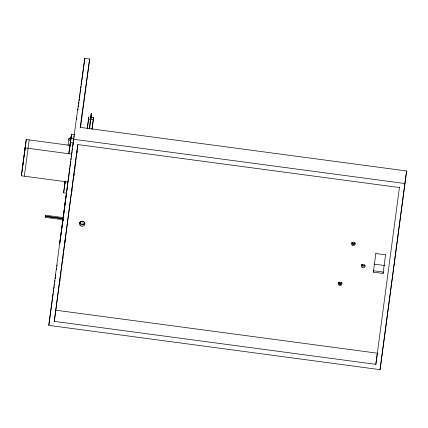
<?xml version="1.0" encoding="UTF-8"?>
<svg xmlns="http://www.w3.org/2000/svg" width="428" height="428" viewBox="0 0 428 428"><rect width="100%" height="100%" fill="white"/><g stroke="black" fill="none" stroke-linecap="round" stroke-linejoin="round"><path stroke-width="0.64" d="M92.084 129.085L93.572 117.582L91.121 117.47L91.662 113.383L89.559 128.994M63.05 219.163L62.895 221.046L63.135 218.344M62.932 219.687L45.448 217.349L45.577 216.381L62.418 218.628M63.082 218.569L45.598 216.236L45.726 215.263L63.863 217.686M69.662 147.585L69.759 146.868M22.256 169.456L22.192 169.991L22.705 166.064M25.423 145.862L25.487 145.327L24.979 149.254M88.371 120.445L87.579 126.511M88.446 119.888L88.81 116.946L87.226 128.684M64.387 187.202L64.344 187.507L64.51 186.303M64.692 184.939L64.73 184.623L64.564 185.838M65.136 181.798L65.077 182.232L65.126 181.884M69.983 145.21L70.042 144.739L69.855 146.13M70.427 142.064L70.385 142.374L70.55 141.165M70.732 139.806L70.77 139.485L70.609 140.705M74.943 168.9L75.077 167.888M87.323 128.448L87.451 127.458M68.031 182.034L21.4 175.801L26.279 139.517L70.262 145.397M26.279 139.517L21.4 175.801M24.316 176.192L29.195 139.908M45.512 216.852L45.448 217.328M45.662 215.733L45.598 216.215M68.036 145.606L69.026 138.265L71.497 138.597M66.543 193.205L63.633 192.814L65.174 181.402M63.633 192.814L65.222 181.13M69.941 145.52L71.487 134.194L74.402 134.579M89.655 59L80.17 127.351L406.6 170.975L380.069 369.653L48.781 325.376L73.573 139.255L84.797 58.347L89.655 59L80.48 127.881M61.044 234.095L62.98 219.564M63.242 217.585L66.495 193.151L59.663 243.949L60.958 234.71M66.72 191.888L67.421 186.635M67.597 185.319L69.935 167.755M70.106 166.455L70.369 164.507M70.54 163.207L70.802 161.26M70.973 159.96L71.23 158.012M71.406 156.718L71.663 154.77M71.84 153.459L72.102 151.491M72.279 150.174L72.541 148.206M72.712 146.895L73.402 141.754M67.266 189.288L67.442 187.972M73.258 144.29L73.434 142.979M76.682 119.284L76.858 117.962M77.917 110.012L78.094 108.685M78.356 106.7L78.533 105.374M78.709 104.052L78.977 102.062M79.153 100.741L79.415 98.75M79.592 97.429L79.859 95.439M80.036 94.117L80.213 92.79M80.389 91.464L80.651 89.479M80.828 88.152L81.095 86.167M81.272 84.84L84.797 58.347M54.26 321.369L55.806 310.209L377.378 353.191L375.832 364.351L54.26 321.369L77.81 144.557L399.383 187.534M55.806 310.209L77.869 144.589M71.947 191.252L72.123 189.936M75.419 165.315L75.494 164.732M77.067 152.823L77.238 151.507M77.505 149.538L77.677 148.227M89.201 128.694L91.271 113.318L90.458 119.252L88.516 118.989M91.988 129.32L93.572 117.582M373.339 272.144L373.537 270.747L383.253 272.042L383.055 273.439L373.339 272.144L375.843 253.419M383.055 273.439L385.558 254.719M375.832 364.351L399.517 186.972M380.069 369.653L406.6 170.975M22.893 164.882L22.342 168.916M23.989 156.413L25.38 146.098M22.978 164.208L23.69 158.911M45.529 216.755L45.577 216.381M45.673 215.637L45.721 215.284M64.794 184.447L65.233 181.183M69.844 146.258L69.678 147.489M75.799 162.447L75.933 161.452M69.026 138.265L68.828 139.662L70.62 141.037L71.487 134.194L70.326 142.561L73.236 142.952M69.999 145.359L68.838 153.727L70.904 138.378L73.819 138.768L73.568 140.561M73.985 137.57L74.237 135.778M64.623 206.729L65.206 202.54M48.781 325.376L53.254 293.143M53.436 291.826L53.709 289.852M53.891 288.536L54.169 286.567M54.351 285.251L54.533 283.935M54.805 281.961L54.987 280.645M55.26 278.671L55.442 277.355M55.629 276.039L55.811 274.728M56.539 269.463L56.721 268.147M56.994 266.173L57.181 264.857M64.521 244.602L65.104 240.418M73.664 178.524L73.83 177.331M74.081 175.539L74.247 174.34M56.293 306.897L56.475 305.581M58.481 291.126L58.663 289.81M59.396 284.55L59.578 283.234M59.85 281.266L60.032 279.949M60.76 274.69L60.942 273.38M62.948 258.919L63.135 257.603M63.178 217.9L63.558 216.194L63.2 218.045M91.143 117.256L90.848 119.305L93.277 119.626M70.09 137.736L71.305 137.896M73.573 139.255L404.856 183.532M25.118 147.885L71.749 154.117M352.667 244.281L353.967 244.458M375.821 253.531L385.537 254.826M374.259 264.14L384.804 265.547M339.559 283.352L340.854 283.529M339.441 284.192L340.736 284.363M338.618 282.368L339.351 282.603M84.947 223.074A2.696 2.584 7.9 0 1 79.656 222.367M355.133 243.302A1.766 1.691 7.9 0 1 351.805 242.569M365.154 265.189A1.766 1.691 7.9 0 1 361.708 264.729M341.908 283.208A1.766 1.691 7.9 0 1 338.618 282.769M84.289 222.127A1.958 1.878 7.9 0 1 82.101 224.219A1.958 1.878 7.9 0 1 80.534 221.624M83.856 221.624A1.958 1.878 7.9 0 1 81.111 221.255M62.82 220.704A19.602 18.779 7.9 0 1 63.071 218.82M63.269 217.889A19.602 18.779 7.9 0 1 63.521 216.969M63.542 217.028A19.602 18.779 7.9 0 1 63.542 216.076M63.692 214.182A19.602 18.779 7.9 0 1 63.842 213.24M364.779 265.087A1.766 1.691 7.9 0 1 361.863 264.188M355.085 242.713A1.766 1.691 7.9 0 1 352.057 242.307M341.86 282.619A1.766 1.691 7.9 0 1 338.832 282.213M80.234 225.54A2.696 2.584 7.9 0 0 84.749 224.47A2.696 2.584 7.9 0 0 81.481 221.244A2.696 2.584 7.9 0 0 80.234 225.54M352.078 245.035A1.766 1.691 7.9 0 0 355.053 244.425A1.766 1.691 7.9 0 0 352.982 242.248A1.766 1.691 7.9 0 0 352.078 245.035M361.981 267.2A1.766 1.691 7.9 0 0 364.956 266.585A1.766 1.691 7.9 0 0 362.885 264.413A1.766 1.691 7.9 0 0 361.981 267.2M338.853 284.946A1.766 1.691 7.9 0 0 341.828 284.331A1.766 1.691 7.9 0 0 339.757 282.159A1.766 1.691 7.9 0 0 338.853 284.946"/></g></svg>
